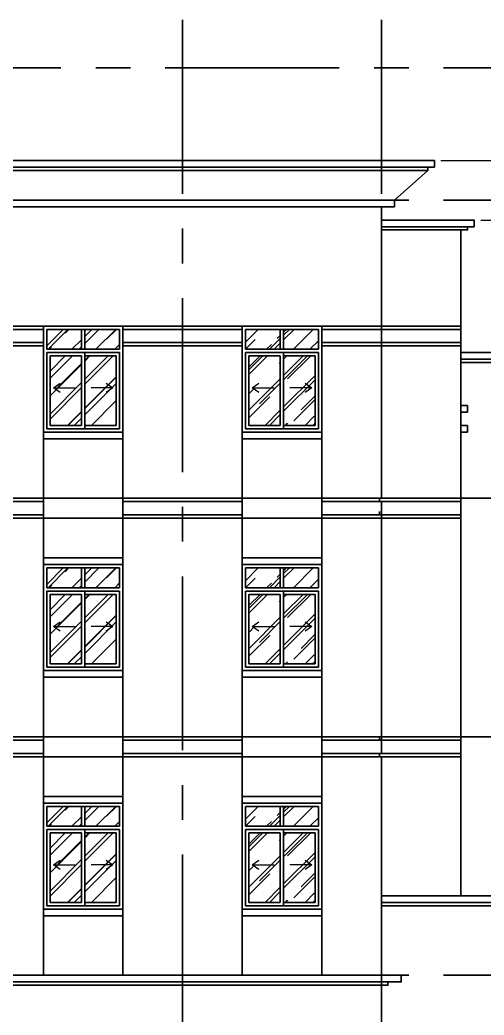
# Model space of a CAD drawing. Header units: inches. Extents: x 452443 to 881249, y 975131 to 1198310.
# Drawn here: x 582423 to 589427, y 1001827 to 1016849 of the extents above; entities that cross this region are included whole.
import ezdxf

# ---------------------------------------------------------------- set-up
doc = ezdxf.new("R2010")
doc.units = ezdxf.units.IN
doc.header["$LTSCALE"] = 3.5
doc.header["$MEASUREMENT"] = 0
doc.linetypes.add('CENTER', pattern=[2, 1.25, -0.25, 0.25, -0.25])
for name, color, linetype in [('DOOR-84', 84, 'Continuous'), ('hatch vl', 4, 'Continuous'), ('Netthay_126', 126, 'Continuous'), ('thuocdo', 3, 'Continuous'), ('Truc', 252, 'Continuous')]:
    doc.layers.add(name, color=color, linetype=linetype)
doc.styles.add('romand', font='romand.shx')
doc.dimstyles.new('TL100', dxfattribs={"dimscale": 100, "dimtxt": 2.5, "dimasz": 2, "dimexe": 2, "dimexo": 1, "dimgap": 1, "dimtad": 1, "dimdec": 0, "dimzin": 0, "dimdsep": 46, "dimtxsty": 'romand', "dimblk": 'ARCHTICK', "dimcen": 2, "dimdle": 2, "dimclrd": 256, "dimclre": 256, "dimclrt": 7, "dimadec": 0, "dimazin": 0, "dimtfac": 0.004, "dimtdec": 0, "dimtmove": 2, "dimatfit": 3, "dimfxl": 1, "dimtolj": 1, "dimtzin": 0, "dimlwd": 20, "dimlwe": 20, "dimarcsym": 1})

# ---------------------------------------------------------------- blocks, each defined once
blk = doc.blocks.new('_ArchTick')
at = {"color": 0, "linetype": 'ByBlock', "const_width": 0.15}
blk.add_lwpolyline([(-0.5, -0.5), (0.5, 0.5)], dxfattribs=at)
blk = doc.blocks.new('*D2869')
at = {"layer": 'DEFPOINTS', "color": 0}
for p in [(589277, 1013828), (597969, 1013828), (589577, 1011828)]:
    blk.add_point(p, dxfattribs=at)
at = {"layer": 'thuocdo', "linetype": 'Continuous', "lineweight": 20}
for p, q in [((597969, 1011628), (597969, 1014028)), ((589377, 1013828), (598169, 1013828)), ((589677, 1011828), (598169, 1011828))]:
    blk.add_line(p, q, dxfattribs=at)
at = {"layer": 'thuocdo', "lineweight": 20, "xscale": 200, "yscale": 200, "zscale": 200}
for p, rotation in [((597969, 1013828), 90), ((597969, 1011828), 270)]:
    blk.add_blockref('_ArchTick', p, dxfattribs=dict(at, rotation=rotation))
at = {"layer": 'thuocdo', "color": 7, "insert": (597744, 1012828), "char_height": 250, "attachment_point": 5, "rotation": 90, "style": 'romand'}
blk.add_mtext('\\A1;2000', dxfattribs=at)
blk = doc.blocks.new('*D2870')
at = {"layer": 'DEFPOINTS', "color": 0}
for p in [(588977, 1014128), (597969, 1014128), (589277, 1013828)]:
    blk.add_point(p, dxfattribs=at)
at = {"layer": 'thuocdo', "linetype": 'Continuous', "lineweight": 20}
for p, q in [((597969, 1013628), (597969, 1014328)), ((589077, 1014128), (598169, 1014128)), ((589377, 1013828), (598169, 1013828))]:
    blk.add_line(p, q, dxfattribs=at)
at = {"layer": 'thuocdo', "lineweight": 20, "xscale": 200, "yscale": 200, "zscale": 200}
for p, rotation in [((597969, 1014128), 90), ((597969, 1013828), 270)]:
    blk.add_blockref('_ArchTick', p, dxfattribs=dict(at, rotation=rotation))
at = {"layer": 'thuocdo', "color": 7, "insert": (598694, 1013978), "char_height": 250, "attachment_point": 5, "rotation": 90, "style": 'romand'}
blk.add_mtext('\\A1;300', dxfattribs=at)
blk = doc.blocks.new('*D2871')
at = {"layer": 'DEFPOINTS', "color": 0}
for p in [(588677, 1014728), (597969, 1014728), (588977, 1014128)]:
    blk.add_point(p, dxfattribs=at)
at = {"layer": 'thuocdo', "linetype": 'Continuous', "lineweight": 20}
for p, q in [((597969, 1013928), (597969, 1014928)), ((588777, 1014728), (598169, 1014728)), ((589077, 1014128), (598169, 1014128))]:
    blk.add_line(p, q, dxfattribs=at)
at = {"layer": 'thuocdo', "lineweight": 20, "xscale": 200, "yscale": 200, "zscale": 200}
for p, rotation in [((597969, 1014728), 90), ((597969, 1014128), 270)]:
    blk.add_blockref('_ArchTick', p, dxfattribs=dict(at, rotation=rotation))
at = {"layer": 'thuocdo', "color": 7, "insert": (598694, 1014428), "char_height": 250, "attachment_point": 5, "rotation": 90, "style": 'romand'}
blk.add_mtext('\\A1;600', dxfattribs=at)

msp = doc.modelspace()

# ---------------------------------------------------------------- hatches: boundary and pattern name
at = {"layer": 'hatch vl'}
h = msp.add_hatch(dxfattribs=at)
h.set_pattern_fill('AR-RROOF', color=256, scale=15, angle=45)
h.set_pattern_definition([(45, (913459.52, 1845274.37), (323.28922, 862.10459), [5715, -762, 1905, -381]), (45, (913683.13, 1845767.4), (-627.7199, 88.90454), [1143, -125.73, 2286, -285.75]), (45, (913365.23, 1845638.07), (1220.41681, 1581.4231), [3048, -533.4, 1524, -381])])
h.paths.add_polyline_path([(583877.4, 1010727.6), (583402.4, 1010727.6), (583402.4, 1011777.6), (583877.4, 1011777.6)])
h.paths.add_polyline_path([(583352.4, 1010727.6), (582877.4, 1010727.6), (582877.4, 1011777.6), (583352.4, 1011777.6)])
h.paths.add_polyline_path([(583402.4, 1011877.6), (583402.4, 1012177.6), (583927.4, 1012177.6), (583927.4, 1011877.6)])
h.paths.add_polyline_path([(583352.4, 1012177.6), (583352.4, 1011877.6), (582827.4, 1011877.6), (582827.4, 1012177.6)])
h = msp.add_hatch(dxfattribs=at)
h.set_pattern_fill('AR-RROOF', color=256, scale=15, angle=45)
h.set_pattern_definition([(45, (908859.52, 1845274.37), (323.28922, 862.10459), [5715, -762, 1905, -381]), (45, (909083.13, 1845767.4), (-627.7199, 88.90454), [1143, -125.73, 2286, -285.75]), (45, (908765.23, 1845638.07), (1220.41681, 1581.4231), [3048, -533.4, 1524, -381])])
h.paths.add_polyline_path([(586877.4, 1010727.6), (586402.4, 1010727.6), (586402.4, 1011777.6), (586877.4, 1011777.6)])
h.paths.add_polyline_path([(586352.4, 1010727.6), (585877.4, 1010727.6), (585877.4, 1011777.6), (586352.4, 1011777.6)])
h.paths.add_polyline_path([(586402.4, 1011877.6), (586402.4, 1012177.6), (586927.4, 1012177.6), (586927.4, 1011877.6)])
h.paths.add_polyline_path([(586352.4, 1012177.6), (586352.4, 1011877.6), (585827.4, 1011877.6), (585827.4, 1012177.6)])
h = msp.add_hatch(dxfattribs=at)
h.set_pattern_fill('AR-RROOF', color=256, scale=15, angle=45)
h.set_pattern_definition([(45, (913459.52, 1841674.37), (323.28922, 862.10459), [5715, -762, 1905, -381]), (45, (913683.13, 1842167.4), (-627.7199, 88.90454), [1143, -125.73, 2286, -285.75]), (45, (913365.23, 1842038.07), (1220.41681, 1581.4231), [3048, -533.4, 1524, -381])])
h.paths.add_polyline_path([(583877.4, 1007127.6), (583402.4, 1007127.6), (583402.4, 1008177.6), (583877.4, 1008177.6)])
h.paths.add_polyline_path([(583352.4, 1007127.6), (582877.4, 1007127.6), (582877.4, 1008177.6), (583352.4, 1008177.6)])
h.paths.add_polyline_path([(583402.4, 1008277.6), (583402.4, 1008577.6), (583927.4, 1008577.6), (583927.4, 1008277.6)])
h.paths.add_polyline_path([(583352.4, 1008577.6), (583352.4, 1008277.6), (582827.4, 1008277.6), (582827.4, 1008577.6)])
h = msp.add_hatch(dxfattribs=at)
h.set_pattern_fill('AR-RROOF', color=256, scale=15, angle=45)
h.set_pattern_definition([(45, (908859.52, 1841674.37), (323.28922, 862.10459), [5715, -762, 1905, -381]), (45, (909083.13, 1842167.4), (-627.7199, 88.90454), [1143, -125.73, 2286, -285.75]), (45, (908765.23, 1842038.07), (1220.41681, 1581.4231), [3048, -533.4, 1524, -381])])
h.paths.add_polyline_path([(586877.4, 1007127.6), (586402.4, 1007127.6), (586402.4, 1008177.6), (586877.4, 1008177.6)])
h.paths.add_polyline_path([(586352.4, 1007127.6), (585877.4, 1007127.6), (585877.4, 1008177.6), (586352.4, 1008177.6)])
h.paths.add_polyline_path([(586402.4, 1008277.6), (586402.4, 1008577.6), (586927.4, 1008577.6), (586927.4, 1008277.6)])
h.paths.add_polyline_path([(586352.4, 1008577.6), (586352.4, 1008277.6), (585827.4, 1008277.6), (585827.4, 1008577.6)])
h = msp.add_hatch(dxfattribs=at)
h.set_pattern_fill('AR-RROOF', color=256, scale=15, angle=45)
h.set_pattern_definition([(45, (913459.52, 1838074.37), (323.28922, 862.10459), [5715, -762, 1905, -381]), (45, (913683.13, 1838567.4), (-627.7199, 88.90454), [1143, -125.73, 2286, -285.75]), (45, (913365.23, 1838438.07), (1220.41681, 1581.4231), [3048, -533.4, 1524, -381])])
h.paths.add_polyline_path([(583877.4, 1003527.6), (583402.4, 1003527.6), (583402.4, 1004577.6), (583877.4, 1004577.6)])
h.paths.add_polyline_path([(583352.4, 1003527.6), (582877.4, 1003527.6), (582877.4, 1004577.6), (583352.4, 1004577.6)])
h.paths.add_polyline_path([(583402.4, 1004677.6), (583402.4, 1004977.6), (583927.4, 1004977.6), (583927.4, 1004677.6)])
h.paths.add_polyline_path([(583352.4, 1004977.6), (583352.4, 1004677.6), (582827.4, 1004677.6), (582827.4, 1004977.6)])
h = msp.add_hatch(dxfattribs=at)
h.set_pattern_fill('AR-RROOF', color=256, scale=15, angle=45)
h.set_pattern_definition([(45, (908859.52, 1838074.37), (323.28922, 862.10459), [5715, -762, 1905, -381]), (45, (909083.13, 1838567.4), (-627.7199, 88.90454), [1143, -125.73, 2286, -285.75]), (45, (908765.23, 1838438.07), (1220.41681, 1581.4231), [3048, -533.4, 1524, -381])])
h.paths.add_polyline_path([(586877.4, 1003527.6), (586402.4, 1003527.6), (586402.4, 1004577.6), (586877.4, 1004577.6)])
h.paths.add_polyline_path([(586352.4, 1003527.6), (585877.4, 1003527.6), (585877.4, 1004577.6), (586352.4, 1004577.6)])
h.paths.add_polyline_path([(586402.4, 1004677.6), (586402.4, 1004977.6), (586927.4, 1004977.6), (586927.4, 1004677.6)])
h.paths.add_polyline_path([(586352.4, 1004977.6), (586352.4, 1004677.6), (585827.4, 1004677.6), (585827.4, 1004977.6)])

# ---------------------------------------------------------------- linework, layer by layer
at = {"layer": 'DOOR-84'}
for p, q in [((583977.4, 1012227.6), (582777.4, 1012227.6)), ((583927.4, 1012177.6), (582827.4, 1012177.6)), ((582827.4, 1012177.6), (582827.4, 1011877.6)), ((583927.4, 1011877.6), (583927.4, 1012177.6)), ((583977.4, 1010627.6), (583977.4, 1012227.6)), ((586977.4, 1012227.6), (585777.4, 1012227.6)), ((586927.4, 1012177.6), (585827.4, 1012177.6)), ((585827.4, 1012177.6), (585827.4, 1011877.6)), ((586927.4, 1011877.6), (586927.4, 1012177.6)), ((586977.4, 1010627.6), (586977.4, 1012227.6)), ((583927.4, 1011877.6), (582827.4, 1011877.6)), ((586927.4, 1011877.6), (585827.4, 1011877.6)), ((583927.4, 1011827.6), (582827.4, 1011827.6)), ((582827.4, 1011827.6), (582827.4, 1010677.6)), ((583352.4, 1011777.6), (582877.4, 1011777.6)), ((582877.4, 1011777.6), (582877.4, 1010727.6)), ((583877.4, 1011777.6), (583402.4, 1011777.6)), ((583877.4, 1010727.6), (583877.4, 1011777.6)), ((583927.4, 1010677.6), (583927.4, 1011827.6)), ((586927.4, 1011827.6), (585827.4, 1011827.6)), ((585827.4, 1011827.6), (585827.4, 1010677.6)), ((586352.4, 1011777.6), (585877.4, 1011777.6)), ((585877.4, 1011777.6), (585877.4, 1010727.6)), ((586877.4, 1011777.6), (586402.4, 1011777.6)), ((586877.4, 1010727.6), (586877.4, 1011777.6)), ((586927.4, 1010677.6), (586927.4, 1011827.6)), ((582827.4, 1010677.6), (583927.4, 1010677.6)), ((582877.4, 1010727.6), (583352.4, 1010727.6)), ((583402.4, 1010727.6), (583877.4, 1010727.6)), ((585827.4, 1010677.6), (586927.4, 1010677.6)), ((585877.4, 1010727.6), (586352.4, 1010727.6)), ((586402.4, 1010727.6), (586877.4, 1010727.6)), ((582777.4, 1010627.6), (583977.4, 1010627.6)), ((585777.4, 1010627.6), (586977.4, 1010627.6)), ((583977.4, 1008627.6), (582777.4, 1008627.6)), ((583927.4, 1008577.6), (582827.4, 1008577.6)), ((582827.4, 1008577.6), (582827.4, 1008277.6)), ((583927.4, 1008277.6), (583927.4, 1008577.6)), ((583977.4, 1007027.6), (583977.4, 1008627.6)), ((586977.4, 1008627.6), (585777.4, 1008627.6)), ((586927.4, 1008577.6), (585827.4, 1008577.6)), ((585827.4, 1008577.6), (585827.4, 1008277.6)), ((586927.4, 1008277.6), (586927.4, 1008577.6)), ((586977.4, 1007027.6), (586977.4, 1008627.6)), ((583927.4, 1008277.6), (582827.4, 1008277.6)), ((586927.4, 1008277.6), (585827.4, 1008277.6)), ((583927.4, 1008227.6), (582827.4, 1008227.6)), ((582827.4, 1008227.6), (582827.4, 1007077.6)), ((583352.4, 1008177.6), (582877.4, 1008177.6)), ((582877.4, 1008177.6), (582877.4, 1007127.6)), ((583877.4, 1008177.6), (583402.4, 1008177.6)), ((583877.4, 1007127.6), (583877.4, 1008177.6)), ((583927.4, 1007077.6), (583927.4, 1008227.6)), ((586927.4, 1008227.6), (585827.4, 1008227.6)), ((585827.4, 1008227.6), (585827.4, 1007077.6)), ((586352.4, 1008177.6), (585877.4, 1008177.6)), ((585877.4, 1008177.6), (585877.4, 1007127.6)), ((586877.4, 1008177.6), (586402.4, 1008177.6)), ((586877.4, 1007127.6), (586877.4, 1008177.6)), ((586927.4, 1007077.6), (586927.4, 1008227.6)), ((582827.4, 1007077.6), (583927.4, 1007077.6)), ((582877.4, 1007127.6), (583352.4, 1007127.6)), ((583402.4, 1007127.6), (583877.4, 1007127.6)), ((585827.4, 1007077.6), (586927.4, 1007077.6)), ((585877.4, 1007127.6), (586352.4, 1007127.6)), ((586402.4, 1007127.6), (586877.4, 1007127.6)), ((582777.4, 1007027.6), (583977.4, 1007027.6)), ((585777.4, 1007027.6), (586977.4, 1007027.6)), ((583977.4, 1005027.6), (582777.4, 1005027.6)), ((583927.4, 1004977.6), (582827.4, 1004977.6)), ((582827.4, 1004977.6), (582827.4, 1004677.6)), ((583927.4, 1004677.6), (583927.4, 1004977.6)), ((583977.4, 1003427.6), (583977.4, 1005027.6)), ((586977.4, 1005027.6), (585777.4, 1005027.6)), ((586927.4, 1004977.6), (585827.4, 1004977.6)), ((585827.4, 1004977.6), (585827.4, 1004677.6)), ((586927.4, 1004677.6), (586927.4, 1004977.6)), ((586977.4, 1003427.6), (586977.4, 1005027.6)), ((583927.4, 1004677.6), (582827.4, 1004677.6)), ((586927.4, 1004677.6), (585827.4, 1004677.6)), ((583927.4, 1004627.6), (582827.4, 1004627.6)), ((582827.4, 1004627.6), (582827.4, 1003477.6)), ((583352.4, 1004577.6), (582877.4, 1004577.6)), ((582877.4, 1004577.6), (582877.4, 1003527.6)), ((583877.4, 1004577.6), (583402.4, 1004577.6)), ((583877.4, 1003527.6), (583877.4, 1004577.6)), ((583927.4, 1003477.6), (583927.4, 1004627.6)), ((586927.4, 1004627.6), (585827.4, 1004627.6)), ((585827.4, 1004627.6), (585827.4, 1003477.6)), ((586352.4, 1004577.6), (585877.4, 1004577.6)), ((585877.4, 1004577.6), (585877.4, 1003527.6)), ((586877.4, 1004577.6), (586402.4, 1004577.6)), ((586877.4, 1003527.6), (586877.4, 1004577.6)), ((586927.4, 1003477.6), (586927.4, 1004627.6)), ((582827.4, 1003477.6), (583927.4, 1003477.6)), ((582877.4, 1003527.6), (583352.4, 1003527.6)), ((583402.4, 1003527.6), (583877.4, 1003527.6)), ((585827.4, 1003477.6), (586927.4, 1003477.6)), ((585877.4, 1003527.6), (586352.4, 1003527.6)), ((586402.4, 1003527.6), (586877.4, 1003527.6)), ((582777.4, 1003427.6), (583977.4, 1003427.6)), ((585777.4, 1003427.6), (586977.4, 1003427.6))]:
    msp.add_line(p, q, dxfattribs=at)
for points in [[(582777.4, 1012227.6), (582777.4, 1010627.6)], [(583352.4, 1012177.6), (583352.4, 1011877.6)], [(583402.4, 1012177.6), (583402.4, 1011877.6)], [(585777.4, 1012227.6), (585777.4, 1010627.6)], [(586352.4, 1012177.6), (586352.4, 1011877.6)], [(586402.4, 1012177.6), (586402.4, 1011877.6)], [(583352.4, 1011777.6), (583352.4, 1010727.6)], [(583402.4, 1011827.6), (583402.4, 1010677.6)], [(586352.4, 1011777.6), (586352.4, 1010727.6)], [(586402.4, 1011827.6), (586402.4, 1010677.6)], [(582777.4, 1008627.6), (582777.4, 1007027.6)], [(583352.4, 1008577.6), (583352.4, 1008277.6)], [(583402.4, 1008577.6), (583402.4, 1008277.6)], [(585777.4, 1008627.6), (585777.4, 1007027.6)], [(586352.4, 1008577.6), (586352.4, 1008277.6)], [(586402.4, 1008577.6), (586402.4, 1008277.6)], [(583352.4, 1008177.6), (583352.4, 1007127.6)], [(583402.4, 1008227.6), (583402.4, 1007077.6)], [(586352.4, 1008177.6), (586352.4, 1007127.6)], [(586402.4, 1008227.6), (586402.4, 1007077.6)], [(582777.4, 1005027.6), (582777.4, 1003427.6)], [(583352.4, 1004977.6), (583352.4, 1004677.6)], [(583402.4, 1004977.6), (583402.4, 1004677.6)], [(585777.4, 1005027.6), (585777.4, 1003427.6)], [(586352.4, 1004977.6), (586352.4, 1004677.6)], [(586402.4, 1004977.6), (586402.4, 1004677.6)], [(583352.4, 1004577.6), (583352.4, 1003527.6)], [(583402.4, 1004627.6), (583402.4, 1003477.6)], [(586352.4, 1004577.6), (586352.4, 1003527.6)], [(586402.4, 1004627.6), (586402.4, 1003477.6)]]:
    msp.add_lwpolyline(points, dxfattribs=at)
at = {"layer": 'hatch vl'}
for points in [[(581227.4, 1012227.6), (582777.4, 1012227.6)], [(581227.4, 1012177.6), (582777.4, 1012177.6)], [(583977.4, 1012227.6), (585777.4, 1012227.6)], [(583977.4, 1012177.6), (585777.4, 1012177.6)], [(586977.4, 1012227.6), (589077.4, 1012227.6)], [(586977.4, 1012177.6), (589077.4, 1012177.6)], [(581227.4, 1011977.6), (582777.4, 1011977.6)], [(581227.4, 1011927.6), (582777.4, 1011927.6)], [(583977.4, 1011977.6), (585777.4, 1011977.6)], [(583977.4, 1011927.6), (585777.4, 1011927.6)], [(586977.4, 1011977.6), (589077.4, 1011977.6)], [(586977.4, 1011927.6), (589077.4, 1011927.6)], [(581227.4, 1009627.6), (582777.4, 1009627.6)], [(583977.4, 1009627.6), (585777.4, 1009627.6)], [(586977.4, 1009627.6), (589077.4, 1009627.6)], [(581227.4, 1009577.6), (582777.4, 1009577.6)], [(583977.4, 1009577.6), (585777.4, 1009577.6)], [(586977.4, 1009577.6), (589077.4, 1009577.6)], [(581227.4, 1009377.6), (582777.4, 1009377.6)], [(581227.4, 1009327.6), (582777.4, 1009327.6)], [(583977.4, 1009377.6), (585777.4, 1009377.6)], [(583977.4, 1009327.6), (585777.4, 1009327.6)], [(586977.4, 1009377.6), (589077.4, 1009377.6)], [(586977.4, 1009327.6), (589077.4, 1009327.6)], [(581227.4, 1006027.6), (582777.4, 1006027.6)], [(583977.4, 1006027.6), (585777.4, 1006027.6)], [(586977.4, 1006027.6), (589077.4, 1006027.6)], [(581227.4, 1005977.6), (582777.4, 1005977.6)], [(583977.4, 1005977.6), (585777.4, 1005977.6)], [(586977.4, 1005977.6), (589077.4, 1005977.6)], [(581227.4, 1005777.6), (582777.4, 1005777.6)], [(581227.4, 1005727.6), (582777.4, 1005727.6)], [(583977.4, 1005777.6), (585777.4, 1005777.6)], [(583977.4, 1005727.6), (585777.4, 1005727.6)], [(586977.4, 1005777.6), (589077.4, 1005777.6)], [(586977.4, 1005727.6), (589077.4, 1005727.6)]]:
    msp.add_lwpolyline(points, dxfattribs=at)
at = {"layer": 'Netthay_126'}
for p, q in [((581877.4, 1014627.6), (588677.4, 1014627.6)), ((581877.4, 1014577.6), (588577.4, 1014577.6)), ((588577.4, 1014627.6), (588577.4, 1014577.6)), ((589277.4, 1013827.6), (587877.4, 1013827.6)), ((589277.4, 1013727.6), (587877.4, 1013727.6)), ((589177.4, 1013677.6), (587877.4, 1013677.6)), ((589777.4, 1011827.6), (589077.4, 1011827.6)), ((589777.4, 1011727.6), (589077.4, 1011727.6)), ((589577.4, 1011677.6), (589077.4, 1011677.6)), ((589677.4, 1011677.6), (589077.4, 1011677.6)), ((589077.4, 1011027.6), (589177.4, 1011027.6)), ((589077.4, 1010927.6), (589177.4, 1010927.6)), ((589077.4, 1010727.6), (589177.4, 1010727.6)), ((589077.4, 1010627.6), (589177.4, 1010627.6))]:
    msp.add_line(p, q, dxfattribs=at)
for points in [[(581877.4, 1014727.6), (588677.4, 1014727.6), (588677.4, 1014627.6)], [(588577.4, 1014577.6), (588077.4, 1014127.6), (588077.4, 1014027.6)], [(588077.4, 1014127.6), (581877.4, 1014127.6)], [(588077.4, 1014027.6), (581877.4, 1014027.6)], [(587877.4, 1009627.6), (587877.4, 1014027.6)], [(589127.4, 1013827.6), (589277.4, 1013827.6), (589277.4, 1013727.6), (589177.4, 1013727.6), (589177.4, 1013677.6), (589127.4, 1013677.6)], [(589077.4, 1003627.6), (589077.4, 1013677.6)], [(589177.4, 1010927.6), (589177.4, 1011027.6)], [(589177.4, 1010627.6), (589177.4, 1010727.6)], [(582777.4, 1010627.6), (582777.4, 1002427.6)], [(583977.4, 1010627.6), (582777.4, 1010627.6)], [(583977.4, 1010527.6), (582777.4, 1010527.6)], [(583977.4, 1010627.6), (583977.4, 1002427.6)], [(585777.4, 1010627.6), (585777.4, 1002427.6)], [(586977.4, 1010627.6), (585777.4, 1010627.6)], [(586977.4, 1010527.6), (585777.4, 1010527.6)], [(586977.4, 1010627.6), (586977.4, 1002427.6)], [(583977.4, 1009627.6), (582777.4, 1009627.6)], [(586977.4, 1009627.6), (585777.4, 1009627.6)], [(587847.4, 1009577.6), (587847.4, 1009627.6)], [(587877.4, 1009427.6), (587877.4, 1009577.6)], [(583977.4, 1009327.6), (582777.4, 1009327.6)], [(586977.4, 1009327.6), (585777.4, 1009327.6)], [(587847.4, 1009377.6), (587847.4, 1009427.6)], [(587877.4, 1006027.6), (587877.4, 1009377.6)], [(583977.4, 1008727.6), (582777.4, 1008727.6)], [(586977.4, 1008727.6), (585777.4, 1008727.6)], [(583977.4, 1008627.6), (582777.4, 1008627.6)], [(586977.4, 1008627.6), (585777.4, 1008627.6)], [(583977.4, 1007027.6), (582777.4, 1007027.6)], [(583977.4, 1006927.6), (582777.4, 1006927.6)], [(586977.4, 1007027.6), (585777.4, 1007027.6)], [(586977.4, 1006927.6), (585777.4, 1006927.6)], [(583977.4, 1006027.6), (582777.4, 1006027.6)], [(586977.4, 1006027.6), (585777.4, 1006027.6)], [(587847.4, 1005977.6), (587847.4, 1006027.6)], [(587877.4, 1005777.6), (587877.4, 1005977.6)], [(583977.4, 1005727.6), (582777.4, 1005727.6)], [(586977.4, 1005727.6), (585777.4, 1005727.6)], [(587847.4, 1005727.6), (587847.4, 1005777.6)], [(587877.4, 1002427.6), (587877.4, 1005727.6)], [(583977.4, 1005127.6), (582777.4, 1005127.6)], [(586977.4, 1005127.6), (585777.4, 1005127.6)], [(583977.4, 1005027.6), (582777.4, 1005027.6)], [(586977.4, 1005027.6), (585777.4, 1005027.6)], [(590877.4, 1003627.6), (587877.4, 1003627.6)], [(590977.4, 1003527.6), (587877.4, 1003527.6)], [(590877.4, 1003477.6), (587877.4, 1003477.6)], [(583977.4, 1003427.6), (582777.4, 1003427.6)], [(583977.4, 1003327.6), (582777.4, 1003327.6)], [(586977.4, 1003427.6), (585777.4, 1003427.6)], [(586977.4, 1003327.6), (585777.4, 1003327.6)], [(587877.4, 1002427.6), (580627.4, 1002427.6)], [(587877.4, 1002427.6), (588177.4, 1002427.6), (588177.4, 1002327.6), (587977.4, 1002327.6), (587977.4, 1002277.6), (587877.4, 1002277.6)], [(587977.4, 1002327.6), (580627.4, 1002327.6)], [(587877.4, 1002277.6), (580627.4, 1002277.6)], [(587877.4, 997077.6), (587877.4, 1002277.6)]]:
    msp.add_lwpolyline(points, dxfattribs=at)
at = {"layer": 'Truc', "linetype": 'CENTER', "ltscale": 600}
for p, q in [((572017.1, 1016127.6), (598279.7, 1016127.6)), ((572017.1, 1014127.6), (598279.7, 1014127.6)), ((572017.1, 1009627.6), (598279.7, 1009627.6)), ((572017.1, 1006027.6), (598279.7, 1006027.6)), ((572017.1, 1002427.6), (598279.7, 1002427.6))]:
    msp.add_line(p, q, dxfattribs=at)
for points in [[(584877.4, 1016848.8), (584877.4, 994771)], [(587877.4, 1016848.8), (587877.4, 994771)]]:
    msp.add_lwpolyline(points, dxfattribs=at)

# ---------------------------------------------------------------- dimensions: what is measured, and where the dimension line sits
at = {"layer": 'thuocdo'}
for base, p1, p2, picture, middle in [((597969.5, 1014727.6), (588977.4, 1014127.6), (588677.4, 1014727.6), '*D2871', (598694.5, 1014427.6)), ((597969.5, 1014127.6), (589277.4, 1013827.6), (588977.4, 1014127.6), '*D2870', (598694.5, 1013977.6)), ((597969.5, 1013827.6), (589577.4, 1011827.6), (589277.4, 1013827.6), '*D2869', (597744.5, 1012827.6))]:
    dim = msp.add_linear_dim(base=base, p1=p1, p2=p2, angle=90, dimstyle='TL100', dxfattribs=at)
    dim.commit()
    dim.dimension.update_dxf_attribs({"geometry": picture, "text_midpoint": middle})

# ---------------------------------------------------------------- leaders
at = {"layer": 'DOOR-84'}
for points in [[(582928.3, 1011294.8), (583258.6, 1011294.8)], [(583826.5, 1011294.8), (583496.2, 1011294.8)], [(585928.3, 1011294.8), (586258.6, 1011294.8)], [(586826.5, 1011294.8), (586496.2, 1011294.8)], [(582928.3, 1007694.8), (583258.6, 1007694.8)], [(583826.5, 1007694.8), (583496.2, 1007694.8)], [(585928.3, 1007694.8), (586258.6, 1007694.8)], [(586826.5, 1007694.8), (586496.2, 1007694.8)], [(582928.3, 1004094.8), (583258.6, 1004094.8)], [(583826.5, 1004094.8), (583496.2, 1004094.8)], [(585928.3, 1004094.8), (586258.6, 1004094.8)], [(586826.5, 1004094.8), (586496.2, 1004094.8)]]:
    msp.add_leader(points, dimstyle='TL100', override={"dimasz": 1, "dimtad": 0, "dimldrblk": 'Open90', "dimarcsym": 1}, dxfattribs=at)

doc.saveas('drawing.dxf')
